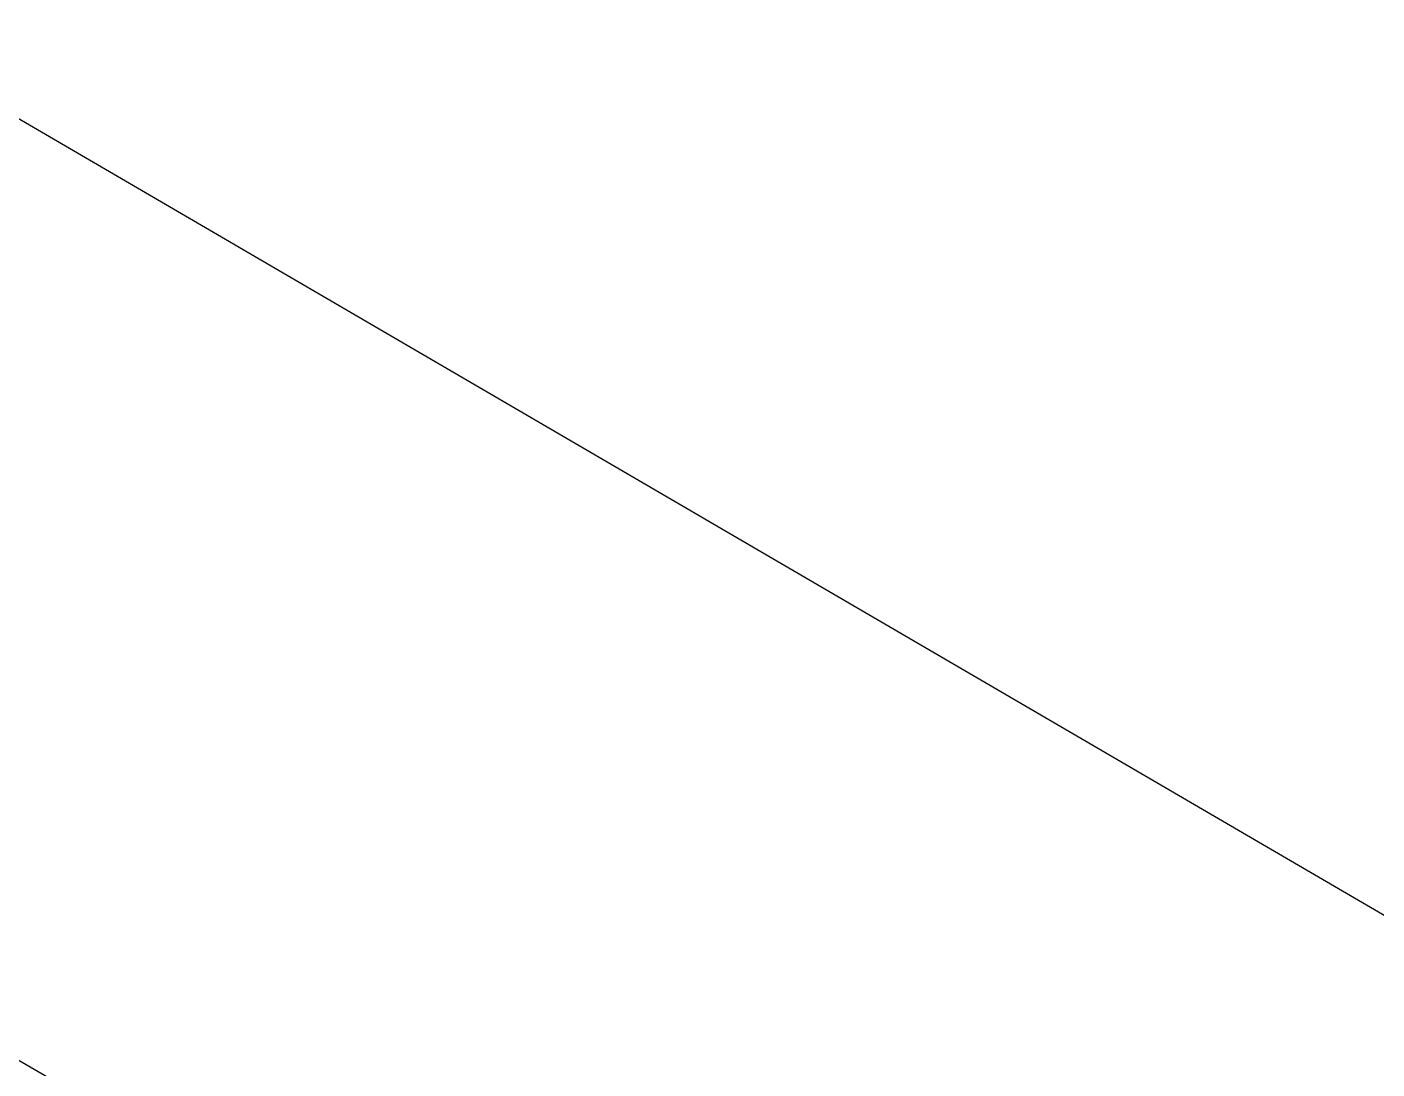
# Model space of a CAD drawing. Header units: inches. Extents: x -20.7 to 75.7, y -15.1 to 19.1.
# Drawn here: x 64.5255 to 65.0005, y -6.9045 to -6.5379 of the extents above; entities that cross this region are included whole.
import ezdxf

# ---------------------------------------------------------------- set-up
doc = ezdxf.new("R2010")
doc.units = ezdxf.units.IN
doc.header["$MEASUREMENT"] = 0
doc.layers.add('G-ANNO-TTLB', color=7, linetype='Continuous', lineweight=0)
doc.layers.add('TYVEK', color=7, linetype='Continuous', lineweight=0)

msp = doc.modelspace()

# ---------------------------------------------------------------- hatches: boundary and pattern name
at = {"layer": 'G-ANNO-TTLB', "true_color": 0xb9529f, "transparency": 33554687}
h = msp.add_hatch(color=233, dxfattribs=at)
edge = h.paths.add_edge_path()
edge.add_spline(control_points=[(71.22733, -15.13455), (71.22733, -15.13455), (30.5273, -15.13455), (30.5273, -15.13455), (30.5273, -15.13455), (30.5273, 19.00075), (30.5273, 19.00075), (30.5273, 19.00075), (71.22733, 19.00075), (71.22733, 19.00075), (71.22733, 19.00075), (71.22733, -15.13455), (71.22733, -15.13455)], knot_values=[0, 0, 0, 0, 1, 1, 1, 2, 2, 2, 3, 3, 3, 4, 4, 4, 4], degree=3, periodic=0)
edge = h.paths.add_edge_path()
edge.add_spline(control_points=[(30.65233, 18.87572), (30.65233, 18.87572), (30.65233, -15.00951), (30.65233, -15.00951), (30.65233, -15.00951), (71.10229, -15.00951), (71.10229, -15.00951), (71.10229, -15.00951), (71.10229, 18.87572), (71.10229, 18.87572), (71.10229, 18.87572), (30.65233, 18.87572), (30.65233, 18.87572)], knot_values=[0, 0, 0, 0, 1, 1, 1, 2, 2, 2, 3, 3, 3, 4, 4, 4, 4], degree=3, periodic=0)
edge.add_line((30.65233, 18.87572), (30.65233, 18.87572))

# ---------------------------------------------------------------- linework, layer by layer
at = {"layer": 'G-ANNO-TTLB'}
for points in [[(71.22733, -15.13455), (71.22733, -15.13455), (30.5273, -15.13455), (30.5273, -15.13455), (30.5273, -15.13455), (30.5273, 19.00075), (30.5273, 19.00075), (30.5273, 19.00075), (71.22733, 19.00075), (71.22733, 19.00075), (71.22733, 19.00075), (71.22733, -15.13455), (71.22733, -15.13455)], [(30.65233, 18.87572), (30.65233, 18.87572), (30.65233, -15.00951), (30.65233, -15.00951), (30.65233, -15.00951), (71.10229, -15.00951), (71.10229, -15.00951), (71.10229, -15.00951), (71.10229, 18.87572), (71.10229, 18.87572), (71.10229, 18.87572), (30.65233, 18.87572), (30.65233, 18.87572)]]:
    msp.add_open_spline(points, degree=3, knots=[0, 0, 0, 0, 1, 1, 1, 2, 2, 2, 3, 3, 3, 4, 4, 4, 4], dxfattribs=at)
at = {"layer": 'TYVEK', "color": 4, "lineweight": 25, "true_color": 0x00ffff}
msp.add_line((63.04556, -5.7092), (65.76075, -7.29197), dxfattribs=at)
at = {"layer": 'TYVEK', "color": 2, "lineweight": 25, "true_color": 0xf5eb12}
msp.add_line((62.61732, -5.7984), (66.35052, -7.95965), dxfattribs=at)

doc.saveas('drawing.dxf')
